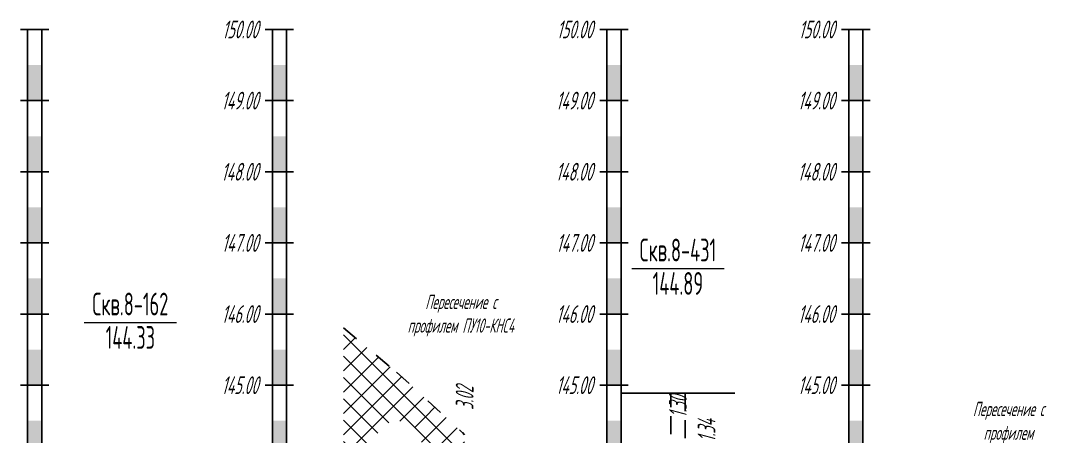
# Model space of a CAD drawing. Header units: metres. Extents: x -30 to 2050, y -671 to -251.
# Drawn here: x 1593 to 1737.4, y -407.8 to -349.3 of the extents above; entities that cross this region are included whole.
import ezdxf
from ezdxf.enums import TextEntityAlignment as Align

# ---------------------------------------------------------------- set-up
doc = ezdxf.new("R2010")
doc.units = ezdxf.units.M
doc.header["$LTSCALE"] = 0.2
doc.linetypes.add('ACAD_ISO03W100', pattern=[30, 12, -18])
doc.linetypes.add('штриховая', pattern=[19.05, 12.7, -6.35])
for name, color, linetype in [('Линейка', 7, 'Continuous'), ('МГТ_ИГ_Геология', 252, 'Continuous'), ('Узлы', 7, 'Continuous'), ('Чёрная земля', 7, 'ACAD_ISO03W100')]:
    doc.layers.add(name, color=color, linetype=linetype)
doc.styles.get("Standard").update_dxf_attribs({"font": 'SPDS.shx', "width": 0.7, "oblique": 15, "height": 3})
doc.styles.add('Стиль Simplex', font='simplex.shx')

msp = doc.modelspace()

# ---------------------------------------------------------------- hatches: boundary and pattern name
at = {"layer": 'МГТ_ИГ_Геология'}
h = msp.add_hatch(dxfattribs=at)
h.set_pattern_fill('GR24', color=256, scale=10, style=0, pattern_type=2)
h.set_pattern_definition([(225, (3, 0), (3e-16, -3), [2.1213, -2.1213407]), (315, (1.5, 1.5), (3, 0), [2.1213, -2.1213407]), (45, (0, 0), (0, 3), [2.1213, -2.1213407]), (135, (1.5, -1.5), (-3, 3e-16), [2.1213, -2.1213407])])
h.paths.add_polyline_path([(1655.51, -407.48), (1645.92, -398.7), (1638.46, -392.49), (1638.46, -426.03), (1655.51, -426.03)])
h.paths.add_polyline_path([(1638.96, -417.74), (1638.96, -412.45), (1652.41, -412.45), (1652.41, -417.74)], flags=16)
h.paths.add_polyline_path([(1642.88, -408.85, -1), (1649.43, -408.85, -1)], flags=16)
h.paths.add_polyline_path([(1643.25, -410.5), (1649.06, -410.5), (1649.06, -407.2), (1643.25, -407.2)], flags=24)
h.paths.add_polyline_path([(1641.14, -416.94), (1648.8, -416.94), (1649.88, -412.94), (1642.21, -412.94)], flags=8)
h.paths.add_polyline_path([(1649.61, -423.58), (1654.5, -423.58), (1654.5, -417.58), (1649.61, -417.58)], flags=24)

# ---------------------------------------------------------------- linework, layer by layer
at = {"layer": 'Линейка'}
for p, q in [((1593.04, -350.55), (1597.04, -350.55)), ((1594.04, -520.55), (1594.04, -350.55)), ((1596.04, -520.55), (1596.04, -350.55)), ((1627.46, -350.55), (1631.46, -350.55)), ((1628.46, -520.55), (1628.46, -350.55)), ((1630.46, -520.55), (1630.46, -350.55)), ((1674.51, -350.55), (1678.51, -350.55)), ((1675.51, -520.55), (1675.51, -350.55)), ((1677.51, -520.55), (1677.51, -350.55)), ((1708.54, -350.55), (1712.54, -350.55)), ((1709.54, -520.55), (1709.54, -350.55)), ((1711.54, -520.55), (1711.54, -350.55)), ((1593.04, -360.55), (1597.04, -360.55)), ((1627.46, -360.55), (1631.46, -360.55)), ((1674.51, -360.55), (1678.51, -360.55)), ((1708.54, -360.55), (1712.54, -360.55)), ((1593.04, -370.55), (1597.04, -370.55)), ((1627.46, -370.55), (1631.46, -370.55)), ((1674.51, -370.55), (1678.51, -370.55)), ((1708.54, -370.55), (1712.54, -370.55)), ((1593.04, -380.55), (1597.04, -380.55)), ((1627.46, -380.55), (1631.46, -380.55)), ((1674.51, -380.55), (1678.51, -380.55)), ((1708.54, -380.55), (1712.54, -380.55)), ((1593.04, -390.55), (1597.04, -390.55)), ((1627.46, -390.55), (1631.46, -390.55)), ((1674.51, -390.55), (1678.51, -390.55)), ((1708.54, -390.55), (1712.54, -390.55)), ((1593.04, -400.55), (1597.04, -400.55)), ((1627.46, -400.55), (1631.46, -400.55)), ((1674.51, -400.55), (1678.51, -400.55)), ((1708.54, -400.55), (1712.54, -400.55))]:
    msp.add_line(p, q, dxfattribs=at)
for points in [[(1594.04, -360.55), (1594.04, -355.55), (1596.04, -360.55), (1596.04, -355.55)], [(1628.46, -360.55), (1628.46, -355.55), (1630.46, -360.55), (1630.46, -355.55)], [(1675.51, -360.55), (1675.51, -355.55), (1677.51, -360.55), (1677.51, -355.55)], [(1709.54, -360.55), (1709.54, -355.55), (1711.54, -360.55), (1711.54, -355.55)], [(1594.04, -370.55), (1594.04, -365.55), (1596.04, -370.55), (1596.04, -365.55)], [(1628.46, -370.55), (1628.46, -365.55), (1630.46, -370.55), (1630.46, -365.55)], [(1675.51, -370.55), (1675.51, -365.55), (1677.51, -370.55), (1677.51, -365.55)], [(1709.54, -370.55), (1709.54, -365.55), (1711.54, -370.55), (1711.54, -365.55)], [(1594.04, -380.55), (1594.04, -375.55), (1596.04, -380.55), (1596.04, -375.55)], [(1628.46, -380.55), (1628.46, -375.55), (1630.46, -380.55), (1630.46, -375.55)], [(1675.51, -380.55), (1675.51, -375.55), (1677.51, -380.55), (1677.51, -375.55)], [(1709.54, -380.55), (1709.54, -375.55), (1711.54, -380.55), (1711.54, -375.55)], [(1594.04, -390.55), (1594.04, -385.55), (1596.04, -390.55), (1596.04, -385.55)], [(1628.46, -390.55), (1628.46, -385.55), (1630.46, -390.55), (1630.46, -385.55)], [(1675.51, -390.55), (1675.51, -385.55), (1677.51, -390.55), (1677.51, -385.55)], [(1709.54, -390.55), (1709.54, -385.55), (1711.54, -390.55), (1711.54, -385.55)], [(1594.04, -400.55), (1594.04, -395.55), (1596.04, -400.55), (1596.04, -395.55)], [(1628.46, -400.55), (1628.46, -395.55), (1630.46, -400.55), (1630.46, -395.55)], [(1675.51, -400.55), (1675.51, -395.55), (1677.51, -400.55), (1677.51, -395.55)], [(1709.54, -400.55), (1709.54, -395.55), (1711.54, -400.55), (1711.54, -395.55)], [(1594.04, -410.55), (1594.04, -405.55), (1596.04, -410.55), (1596.04, -405.55)], [(1628.46, -410.55), (1628.46, -405.55), (1630.46, -410.55), (1630.46, -405.55)], [(1675.51, -410.55), (1675.51, -405.55), (1677.51, -410.55), (1677.51, -405.55)], [(1709.54, -410.55), (1709.54, -405.55), (1711.54, -410.55), (1711.54, -405.55)]]:
    msp.add_solid(points, dxfattribs=at)
at = {"layer": 'МГТ_ИГ_Геология', "linetype": 'Continuous', "lineweight": 0}
for p, q in [((1679.01, -384.15), (1692.01, -384.15)), ((1601.99, -391.74), (1614.99, -391.74))]:
    msp.add_line(p, q, dxfattribs=at)
at = {"layer": 'МГТ_ИГ_Геология', "linetype": 'Continuous', "lineweight": 25}
for p, q in [((1677.51, -401.65), (1684.51, -401.65)), ((1693.51, -401.65), (1686.51, -401.65))]:
    msp.add_line(p, q, dxfattribs=at)
at = {"layer": 'МГТ_ИГ_Геология', "linetype": 'штриховая', "lineweight": 25}
msp.add_lwpolyline([(1684.51, -401.65), (1686.51, -401.65), (1686.51, -483.65), (1684.51, -483.65), (1684.51, -401.65), (1684.51, -401.65)], close=True, dxfattribs=at)
at = {"layer": 'Чёрная земля', "flags": 128}
for points in [[(1638.46, -392.49), (1645.92, -398.7)], [(1645.92, -398.7), (1655.51, -407.48)]]:
    msp.add_lwpolyline(points, dxfattribs=at)

# ---------------------------------------------------------------- texts
at = {"layer": 'Линейка', "oblique": 15, "width": 0.7}
for s, p in [('150.00', (1626.46, -350.55)), ('150.00', (1673.51, -350.55)), ('150.00', (1707.54, -350.55)), ('149.00', (1626.46, -360.55)), ('149.00', (1673.51, -360.55)), ('149.00', (1707.54, -360.55)), ('148.00', (1626.46, -370.55)), ('148.00', (1673.51, -370.55)), ('148.00', (1707.54, -370.55)), ('147.00', (1626.46, -380.55)), ('147.00', (1673.51, -380.55)), ('147.00', (1707.54, -380.55)), ('146.00', (1626.46, -390.55)), ('146.00', (1673.51, -390.55)), ('146.00', (1707.54, -390.55)), ('145.00', (1626.46, -400.55)), ('145.00', (1673.51, -400.55)), ('145.00', (1707.54, -400.55))]:
    msp.add_text(s, height=2.5, dxfattribs=at).set_placement(p, align=Align.MIDDLE_RIGHT)
at = {"layer": 'МГТ_ИГ_Геология', "lineweight": 25, "style": 'Стиль Simplex', "width": 0.5625}
for s, p in [('Скв.8-431', (1685.51, -383.15)), ('Скв.8-162', (1608.49, -390.74))]:
    msp.add_text(s, height=3.2, dxfattribs=at).set_placement(p, align=Align.CENTER)
for s, p in [('144.89', (1685.51, -384.65)), ('144.33', (1608.49, -392.24))]:
    msp.add_text(s, height=3.2, dxfattribs=at).set_placement(p, align=Align.TOP_CENTER)
at = {"layer": 'МГТ_ИГ_Геология', "lineweight": 25, "char_height": 2, "attachment_point": 1}
for s, width, insert in [('\\pxqc;Пересечение с профилем ПУ10-КНС4', 17.1461, (1646.39, -387.84)), ('\\pxqc;Пересечение с профилем ПУ8-КГ7', 11.8375, (1726.08, -402.9))]:
    msp.add_mtext_dynamic_manual_height_columns(s, width=width, gutter_width=15, heights=[0], dxfattribs=dict(at, insert=insert))
at = {"layer": 'Узлы', "oblique": 15, "width": 0.7}
for s, p in [('3.02', (1655.51, -404.04)), ('1.30', (1685.51, -405.1)), ('1.34', (1689.54, -408.5))]:
    msp.add_text(s, height=2.5, rotation=90, dxfattribs=at).set_placement(p, align=Align.MIDDLE_LEFT)

doc.saveas('drawing.dxf')
